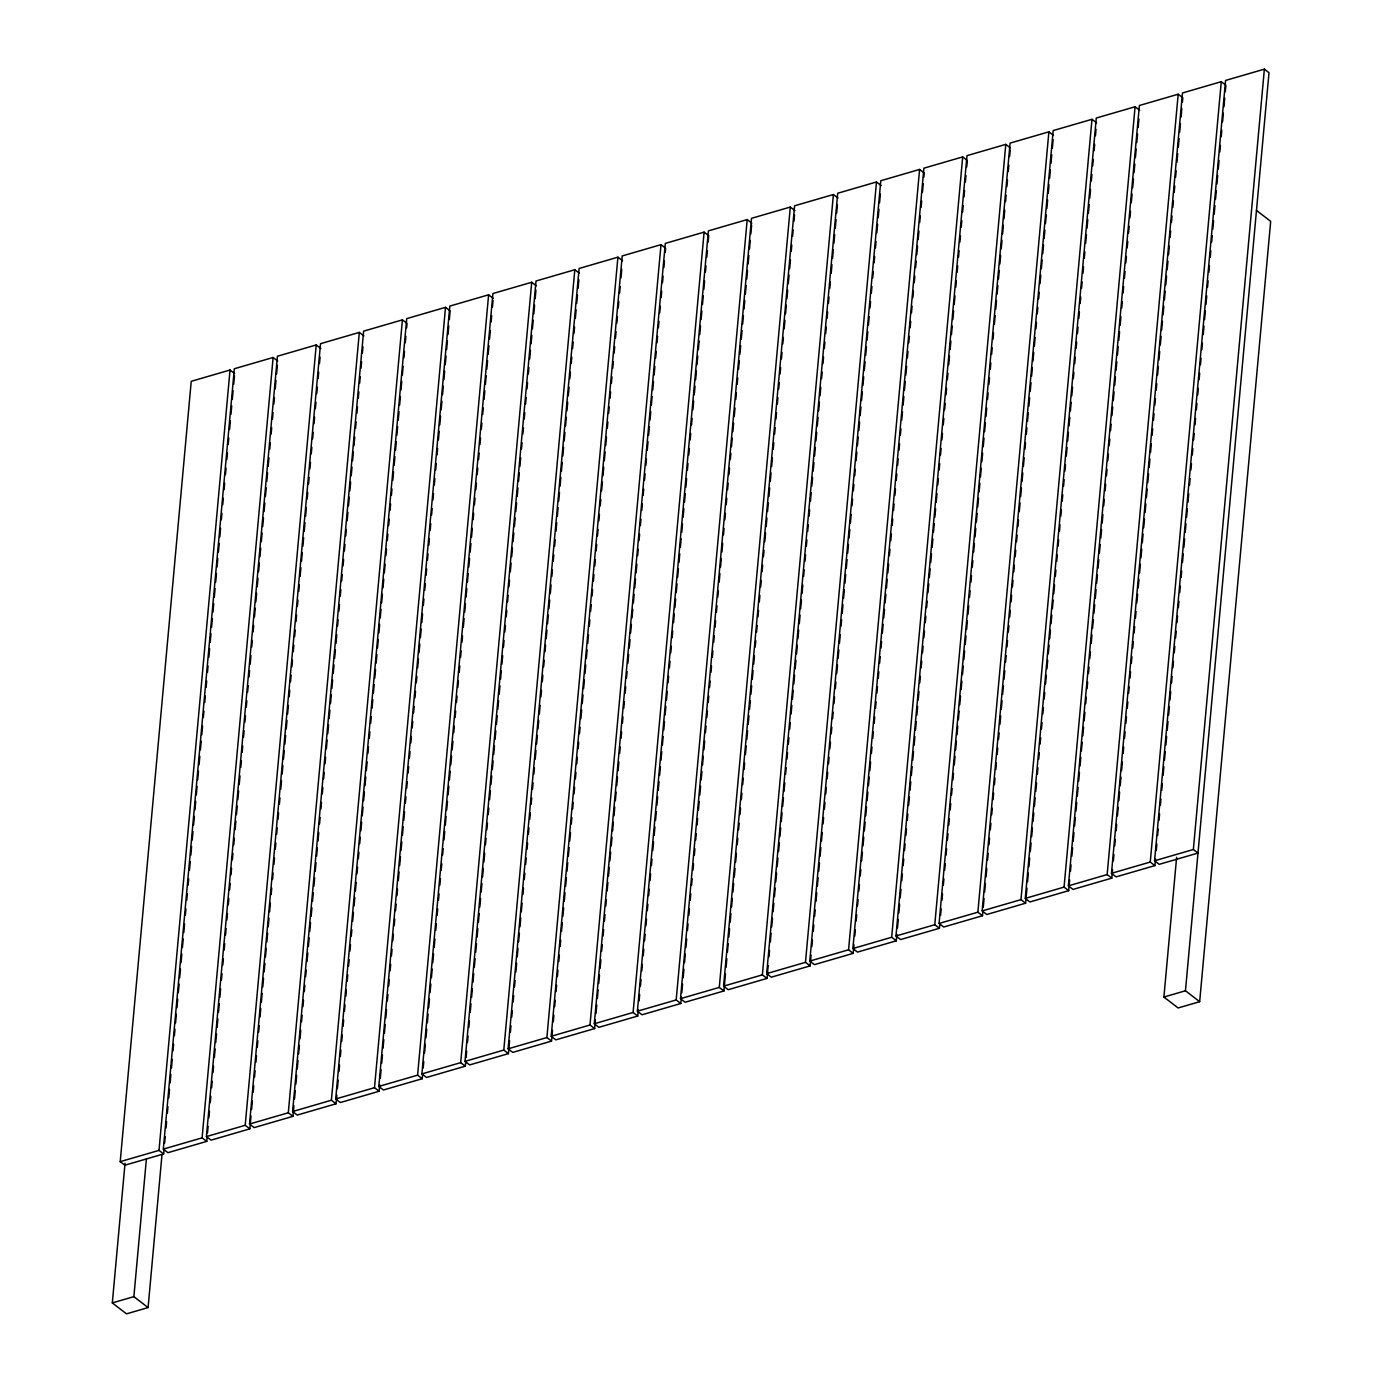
<?xml version="1.0" encoding="UTF-8"?>
<svg xmlns="http://www.w3.org/2000/svg" width="1383" height="1383" viewBox="0 0 1383 1383"><rect width="100%" height="100%" fill="white"/><g stroke="black" fill="none" stroke-linecap="round" stroke-linejoin="round"><path stroke-width="1.5" d="M164.024 1149.636L163.643 1153.941L124.85 1165.212L120.217 1161.651L191.234 381.31L230.027 370.022L234.661 373.583M161.967 1154.943L148.085 1307.575L126.527 1313.85L112.317 1302.924L125.04 1163.189M148.085 1307.575L133.874 1296.649L146.391 1159.075M163.643 1153.941L159.01 1150.379L230.027 370.022M207.122 1137.103L206.741 1141.39L167.948 1152.679L163.315 1149.117L234.332 368.76L273.125 357.488L277.758 361.049M164.612 1143.188L165.199 1136.74M165.995 1128.13L166.582 1121.682M167.36 1113.09L167.948 1106.642M168.726 1098.033L169.504 1089.441M170.092 1082.993L170.887 1074.401M171.475 1067.935L172.253 1059.343M173.031 1050.752L173.618 1044.303M174.396 1035.694L174.984 1029.246M175.572 1022.798L176.35 1014.206M176.938 1007.758L177.733 999.148M178.321 992.7L179.099 984.108M179.686 977.66L180.464 969.051M181.052 962.603L181.83 954.011M182.418 947.562L183.213 938.953M183.801 932.505L184.579 923.913M185.357 915.304L185.944 908.856M186.722 900.264L187.31 893.816M188.088 885.224L188.676 878.758M189.471 870.166L190.249 861.574M190.837 855.126L191.615 846.517M192.202 840.069L192.98 831.477M193.568 825.029L194.363 816.419M194.951 809.971L195.729 801.379M196.317 794.931L197.095 786.322M197.683 779.874L198.46 771.282M199.048 764.834L199.826 756.224M200.414 749.776L201.209 741.184M201.797 734.736L202.575 726.127M203.353 717.535L203.941 711.087M204.719 702.495L205.306 696.047M206.102 687.437L206.689 680.989M207.467 672.397L208.055 665.949M208.833 657.34L209.611 648.748M210.199 642.3L210.994 633.691M211.582 627.242L212.36 618.65M212.947 612.202L213.725 603.593M214.313 597.145L215.091 588.553M215.679 582.105L216.457 573.496M217.045 567.047L217.84 558.455M218.428 552.007L219.206 543.415M219.793 536.95L220.571 528.358M221.349 519.766L221.937 513.318M222.732 504.709L223.32 498.26M224.098 489.668L224.686 483.22M225.464 474.611L226.051 468.163M226.829 459.571L227.417 453.123M228.195 444.513L228.783 438.065M229.578 429.473L230.356 420.864M230.944 414.416L231.722 405.824M232.309 399.376L233.087 390.784M233.675 384.318L234.47 375.727M206.741 1141.39L202.108 1137.846L273.125 357.488M251.014 1115.96L249.839 1128.856L211.046 1140.145L206.413 1136.584L277.43 356.226L316.223 344.955L320.856 348.499M207.519 1132.798L208.107 1126.35M208.885 1117.741L209.473 1111.292M210.268 1102.7L210.856 1096.252M211.634 1087.66L212.221 1081.212M212.999 1072.603L213.587 1066.155M214.365 1057.563L215.143 1048.954M215.731 1042.505L216.526 1033.914M217.114 1027.465L217.892 1018.856M218.479 1012.408L219.257 1003.816M219.845 997.368L220.623 988.759M221.418 980.167L222.006 973.718M222.784 965.109L223.372 958.661M224.15 950.069L224.738 943.621M225.515 935.029L226.103 928.581M226.881 919.972L227.469 913.523M228.264 904.931L228.852 898.483M229.63 889.874L230.218 883.426M230.996 874.834L231.583 868.386M232.361 859.777L232.949 853.328M233.744 844.736L234.332 838.288M235.11 829.679L235.888 821.087M236.476 814.639L237.254 806.03M237.841 799.581L238.637 790.99M239.207 784.541L240.002 775.949M240.78 767.34L241.368 760.892M242.146 752.3L242.734 745.852M243.512 737.243L244.099 730.794M244.895 722.203L245.482 715.754M246.26 707.145L246.848 700.697M247.626 692.105L248.214 685.657M248.992 677.048L249.58 670.599M250.167 664.151L250.945 655.559M251.741 646.95L252.328 640.502M253.106 631.91L253.694 625.462M254.472 616.853L255.25 608.261M255.838 601.812L256.633 593.221M257.221 586.772L257.999 578.163M258.586 571.715L259.364 563.123M259.952 556.675L260.73 548.066M261.318 541.617L262.113 533.025M262.684 526.577L263.479 517.968M264.067 511.52L264.844 502.928M265.432 496.48L266.21 487.871M266.798 481.422L267.576 472.83M268.164 466.382L268.959 457.773M269.737 449.181L270.325 442.733M271.103 434.141L271.69 427.675M272.468 419.084L273.056 412.635M273.851 404.043L274.439 397.595M275.217 388.986L275.995 380.394M276.583 373.946L277.361 365.337M249.839 1128.856L245.206 1125.295L316.223 344.955M293.905 1105.57L292.937 1116.323L254.144 1127.612L249.51 1124.051L320.528 343.693L359.321 332.404L363.954 335.965M251.602 1109.512L252.38 1100.92M253.158 1092.311L253.746 1085.862M254.524 1077.271L255.112 1070.822M255.907 1062.213L256.495 1055.765M257.273 1047.173L257.86 1040.725M258.638 1032.116L259.226 1025.667M260.004 1017.075L260.799 1008.466M261.387 1002.018L262.165 993.426M262.753 986.978L263.531 978.386M264.118 971.938L264.896 963.329M265.484 956.88L266.262 948.289M266.85 941.84L267.645 933.231M268.233 926.783L269.011 918.191M269.599 911.743L270.377 903.134M271.154 894.542L271.742 888.093M272.537 879.484L273.125 873.036M273.903 864.444L274.491 857.996M275.269 849.387L275.857 842.939M276.635 834.347L277.222 827.898M278 819.306L278.588 812.841M279.383 804.249L279.971 797.801M280.749 789.209L281.527 780.6M282.115 774.152L282.893 765.56M283.48 759.111L284.276 750.502M284.863 744.054L285.641 735.462M286.229 729.014L287.007 720.405M287.595 713.956L288.373 705.365M289.168 696.755L289.738 690.307M290.534 681.715L291.122 675.267M291.899 666.658L292.487 660.21M293.265 651.618L293.853 645.169M294.631 636.578L295.219 630.129M296.014 621.52L296.602 615.072M297.38 606.48L297.967 600.032M298.745 591.423L299.333 584.974M300.111 576.383L300.906 567.773M301.494 561.325L302.272 552.733M302.86 546.285L303.638 537.676M304.225 531.228L305.003 522.636M305.591 516.187L306.369 507.578M307.164 498.986L307.752 492.538M308.53 483.946L309.118 477.498M309.896 468.889L310.483 462.441M311.261 453.849L311.849 447.401M312.644 438.791L313.232 432.343M314.01 423.751L314.598 417.303M315.376 408.694L315.964 402.246M316.742 393.654L317.329 387.205M318.107 378.596L318.695 372.148M319.49 363.556L320.078 357.108M292.937 1116.323L288.304 1112.762L359.321 332.404M336.812 1095.18L336.034 1103.79L297.241 1115.078L292.608 1111.517L363.625 331.159L402.418 319.871L407.051 323.432L406.654 327.736M294.493 1099.122L295.288 1090.53M295.876 1084.082L296.654 1075.473M297.241 1069.024L298.019 1060.433M298.607 1053.984L299.385 1045.375M299.973 1038.927L300.768 1030.335M301.546 1021.743L302.134 1015.278M302.912 1006.686L303.499 1000.237M304.277 991.646L304.865 985.197M305.643 976.588L306.231 970.14M307.026 961.548L307.804 952.939M308.392 946.491L309.17 937.899M309.757 931.45L310.535 922.841M311.123 916.393L311.918 907.801M312.506 901.353L313.284 892.744M313.872 886.296L314.65 877.704M315.238 871.255L316.016 862.646M316.603 856.198L317.381 847.606M317.969 841.158L318.764 832.566M319.542 823.957L320.13 817.509M320.908 808.917L321.496 802.468M322.274 793.859L322.861 787.411M323.657 778.819L324.244 772.371M325.022 763.762L325.61 757.314M326.388 748.722L327.166 740.112M327.754 733.664L328.549 725.072M329.119 718.624L329.915 710.015M330.502 703.567L331.28 694.975M331.868 688.527L332.646 679.935M333.234 673.486L334.012 664.877M334.6 658.429L335.395 649.837M335.983 643.389L336.761 634.78M337.538 626.188L338.126 619.74M338.904 611.13L339.492 604.682M340.287 596.09L340.858 589.642M341.653 581.033L342.241 574.585M343.019 565.993L343.606 559.545M344.384 550.935L344.972 544.487M345.75 535.895L346.338 529.447M347.133 520.855L347.911 512.246M348.499 505.798L349.277 497.206M349.864 490.758L350.642 482.148M351.23 475.7L352.025 467.108M352.596 460.66L353.391 452.051M353.979 445.603L354.757 437.011M355.535 428.402L356.123 421.953M356.9 413.361L357.488 406.913M358.283 398.304L358.871 391.856M359.649 383.264L360.237 376.816M361.015 368.224L361.603 361.758M362.381 353.166L362.968 346.718M336.034 1103.79L331.401 1100.228L402.418 319.871M379.72 1084.808L379.132 1091.256L340.339 1102.528L335.706 1098.984L406.723 318.626L445.516 307.337L450.149 310.898L449.371 319.49M337.4 1088.732L338.178 1080.14M338.973 1071.548L339.561 1065.1M340.339 1056.491L340.927 1050.043M341.705 1041.451L342.293 1035.003M343.07 1026.393L343.658 1019.945M344.436 1011.353L345.024 1004.905M345.819 996.296L346.407 989.848M347.185 981.256L347.773 974.808M348.551 966.198L349.138 959.75M349.916 951.158L350.504 944.71M351.299 936.101L351.87 929.653M352.665 921.061L353.443 912.469M354.031 906.003L354.809 897.411M355.396 890.963L356.174 882.371M356.97 873.762L357.557 867.314M358.335 858.722L358.923 852.274M359.701 843.665L360.289 837.216M360.877 830.768L361.654 822.176M362.242 815.728L363.038 807.119M363.625 800.671L364.403 792.079M364.991 785.63L365.769 777.021M366.357 770.573L367.135 761.981M367.913 753.372L368.5 746.924M369.296 738.332L369.883 731.884M370.661 723.292L371.249 716.843M372.027 708.234L372.805 699.642M373.393 693.194L374.188 684.585M374.776 678.137L375.554 669.545M376.141 663.097L376.919 654.487M377.507 648.039L378.285 639.447M378.873 632.999L379.651 624.39M380.239 617.942L381.034 609.35M381.622 602.902L382.399 594.292M382.987 587.844L383.765 579.252M384.353 572.804L385.131 564.195M385.926 555.603L386.514 549.155M387.292 540.563L387.88 534.115M388.658 525.505L389.245 519.057M390.023 510.465L390.611 504.017M391.406 495.408L391.977 488.96M392.772 480.368L393.55 471.759M394.138 465.31L394.916 456.718M395.503 450.27L396.281 441.661M396.869 435.213L397.664 426.621M398.252 420.173L399.03 411.564M399.618 405.115L400.396 396.523M400.984 390.075L401.762 381.483M402.349 375.035L403.144 366.426M403.922 357.834L404.51 351.386M405.288 342.777L405.876 336.328M379.132 1091.256L374.499 1087.695L445.516 307.337M422.61 1074.418L422.23 1078.723L383.437 1089.994L378.804 1086.433L449.821 306.092L488.614 294.804L493.247 298.365M380.308 1078.36L381.086 1069.75M381.673 1063.302L382.451 1054.71M383.039 1048.262L383.817 1039.653M384.405 1033.205L385.2 1024.613M385.788 1018.165L386.566 1009.555M387.344 1000.964L387.932 994.515M388.709 985.906L389.297 979.458M390.092 970.866L390.68 964.418M391.458 955.826L392.046 949.36M392.824 940.768L393.412 934.32M394.19 925.728L394.777 919.28M395.555 910.671L396.143 904.223M396.938 895.631L397.526 889.183M398.304 880.573L399.082 871.981M399.67 865.533L400.448 856.924M401.035 850.476L401.831 841.884M402.418 835.436L403.196 826.827M403.784 820.378L404.562 811.786M405.34 803.195L405.928 796.729M406.723 788.137L407.293 781.689M408.089 773.097L408.677 766.649M409.454 758.04L410.042 751.591M410.82 742.999L411.408 736.551M412.186 727.942L412.774 721.494M413.569 712.902L414.157 706.454M414.935 697.845L415.522 691.396M416.3 682.804L416.888 676.356M417.666 667.747L418.461 659.155M419.032 652.707L419.827 644.098M420.415 637.649L421.193 629.058M421.78 622.609L422.558 614.017M423.336 605.408L423.924 598.96M424.719 590.368L425.307 583.92M426.085 575.311L426.673 568.862M427.451 560.271L428.038 553.822M428.816 545.213L429.404 538.765M430.199 530.173L430.77 523.725M431.565 515.116L432.153 508.667M432.931 500.076L433.519 493.627M434.297 485.018L434.884 478.57M435.662 469.978L436.25 463.53M437.045 454.921L437.633 448.472M438.411 439.88L439.189 431.289M439.777 424.84L440.555 416.231M441.142 409.783L441.938 401.191M442.525 394.743L443.303 386.134M443.891 379.685L444.669 371.093M445.257 364.645L446.035 356.036M446.623 349.588L447.401 340.996M447.988 334.548L448.784 325.939M422.23 1078.723L417.597 1075.161L488.614 294.804M465.708 1061.885L465.328 1066.172L426.534 1077.461L421.901 1073.899L492.918 293.542L531.712 282.27L536.345 285.832M423.198 1067.97L423.786 1061.522M424.581 1052.912L425.359 1044.321M425.947 1037.872L426.725 1029.263M427.312 1022.815L428.09 1014.223M428.678 1007.775L429.473 999.183M430.044 992.717L430.839 984.126M431.427 977.677L432.205 969.085M432.793 962.637L433.571 954.028M434.158 947.58L434.936 938.988M435.731 930.379L436.319 923.93M437.097 915.339L437.685 908.89M438.463 900.281L439.051 893.833M439.829 885.241L440.416 878.793M441.212 870.184L441.799 863.735M442.577 855.143L443.165 848.695M443.943 840.086L444.721 831.494M445.309 825.046L446.087 816.454M446.674 810.006L447.47 801.397M448.057 794.948L448.835 786.357M449.423 779.908L450.201 771.299M450.789 764.851L451.567 756.259M452.155 749.811L452.95 741.202M453.728 732.61L454.316 726.161M455.093 717.552L455.681 711.104M456.459 702.512L457.047 696.064M457.825 687.455L458.413 681.006M459.208 672.415L459.796 665.966M460.574 657.374L461.161 650.909M461.939 642.317L462.527 635.869M463.305 627.277L464.1 618.668M464.688 612.22L465.466 603.628M466.054 597.179L466.832 588.57M467.419 582.122L468.197 573.53M468.785 567.082L469.58 558.473M470.151 552.024L470.946 543.433M471.534 536.984L472.312 528.375M473.09 519.783L473.678 513.335M474.455 504.743L475.043 498.278M475.838 489.686L476.426 483.237M477.204 474.646L477.792 468.197M478.57 459.588L479.158 453.14M479.936 444.548L480.523 438.1M481.319 429.491L481.889 423.042M482.684 414.451L483.272 408.002M484.05 399.393L484.828 390.801M485.416 384.353L486.194 375.744M486.781 369.296L487.577 360.704M488.164 354.255L488.942 345.646M489.53 339.198L490.308 330.606M491.086 322.014L491.674 315.566M492.469 306.957L493.057 300.509M465.328 1066.172L460.695 1062.628L531.712 282.27M509.601 1040.742L508.425 1053.639L469.632 1064.927L464.999 1061.366L536.016 281.008L574.809 269.737L579.442 273.281M466.106 1057.58L466.693 1051.132M467.471 1042.54L468.059 1036.074M468.854 1027.483L469.425 1021.034M470.22 1012.442L470.998 1003.833M471.586 997.385L472.364 988.793M472.951 982.345L473.729 973.736M474.317 967.287L475.112 958.696M475.7 952.247L476.478 943.638M477.066 937.19L477.844 928.598M478.432 922.15L479.209 913.541M479.797 907.092L480.593 898.501M481.163 892.052L481.958 883.443M482.546 876.995L483.324 868.403M483.912 861.955L484.69 853.363M485.468 844.754L486.055 838.305M486.851 829.714L487.438 823.265M488.216 814.656L488.804 808.208M489.582 799.616L490.36 791.007M490.948 784.559L491.743 775.967M492.331 769.518L493.109 760.909M493.696 754.461L494.474 745.869M495.062 739.421L495.84 730.812M496.428 724.364L497.206 715.772M497.794 709.323L498.589 700.732M499.177 694.266L499.954 685.674M500.542 679.226L501.32 670.634M501.908 664.186L502.686 655.577M503.481 646.985L504.069 640.536M504.847 631.927L505.435 625.479M506.213 616.887L506.8 610.439M507.578 601.83L508.166 595.381M508.944 586.79L509.532 580.341M510.327 571.732L511.105 563.14M511.693 556.692L512.471 548.1M513.058 541.635L513.836 533.043M514.424 526.595L515.219 518.003M515.807 511.554L516.585 502.945M517.173 496.497L517.951 487.905M518.539 481.457L519.317 472.848M519.904 466.399L520.682 457.808M521.477 449.198L522.065 442.75M522.843 434.158L523.431 427.71M524.209 419.101L524.797 412.653M525.575 404.061L526.162 397.613M526.958 389.003L527.545 382.555M528.323 373.963L528.911 367.515M529.689 358.923L530.467 350.314M531.055 343.866L531.85 335.274M532.438 328.826L533.216 320.216M533.803 313.768L534.581 305.176M535.169 298.728L535.947 290.119M508.425 1053.639L503.792 1050.077L574.809 269.737M552.491 1030.352L551.523 1041.105L512.73 1052.394L508.097 1048.833L579.114 268.475L617.907 257.186L622.54 260.747M510.379 1032.15L510.967 1025.702M511.745 1017.093L512.332 1010.645M513.11 1002.053L513.698 995.604M514.493 986.995L515.081 980.547M515.859 971.955L516.637 963.346M517.225 956.898L518.003 948.306M518.59 941.858L519.386 933.266M519.956 926.8L520.751 918.208M521.339 911.76L522.117 903.168M522.895 894.559L523.483 888.111M524.261 879.519L524.849 873.071M525.644 864.461L526.231 858.013M527.009 849.421L527.597 842.973M528.375 834.364L528.963 827.916M529.741 819.324L530.329 812.876M531.124 804.266L531.712 797.818M532.49 789.226L533.077 782.778M533.855 774.169L534.443 767.721M535.221 759.129L535.999 750.537M536.587 744.089L537.382 735.479M537.97 729.031L538.748 720.439M539.335 713.991L540.113 705.382M540.891 696.79L541.479 690.342M542.274 681.733L542.862 675.284M543.64 666.692L544.228 660.244M545.006 651.635L545.594 645.187M546.181 638.739L546.959 630.147M547.547 623.698L548.325 615.089M548.913 608.641L549.708 600.049M550.296 593.601L551.074 584.992M551.852 576.4L552.439 569.952M553.217 561.36L553.805 554.911M554.6 546.302L555.188 539.854M555.966 531.262L556.744 522.653M557.332 516.205L558.11 507.613M558.697 501.165L559.493 492.555M560.063 486.107L560.858 477.515M561.446 471.067L562.224 462.458M562.812 456.01L563.59 447.418M564.178 440.97L564.956 432.36M565.543 425.912L566.339 417.32M566.926 410.872L567.704 402.28M568.292 395.815L569.07 387.223M569.848 378.631L570.436 372.183M571.231 363.573L571.801 357.125M572.597 348.533L573.184 342.085M573.962 333.476L574.55 327.028M575.328 318.436L576.106 309.827M576.694 303.378L577.489 294.786M578.077 288.338L578.855 279.729M551.523 1041.105L546.89 1037.544L617.907 257.186M595.399 1019.98L594.621 1028.572L555.828 1039.86L551.195 1036.299L622.212 255.941L661.005 244.653L665.638 248.214L665.24 252.519M553.286 1021.76L553.874 1015.312M554.652 1006.703L555.24 1000.255M556.018 991.663L556.606 985.215M557.384 976.623L557.971 970.157M558.767 961.565L559.337 955.117M560.132 946.525L560.72 940.077M561.498 931.468L562.276 922.876M562.864 916.428L563.642 907.818M564.229 901.37L565.025 892.778M565.612 886.33L566.39 877.721M566.978 871.273L567.756 862.681M568.344 856.233L569.122 847.623M569.71 841.175L570.505 832.583M571.283 823.991L571.87 817.526M572.648 808.934L573.236 802.486M574.014 793.894L574.602 787.446M575.38 778.836L575.968 772.388M576.763 763.796L577.351 757.348M578.129 748.739L578.716 742.291M579.494 733.699L580.082 727.251M580.86 718.641L581.655 710.049M582.243 703.601L583.021 694.992M583.609 688.544L584.387 679.952M584.974 673.504L585.752 664.895M586.34 658.446L587.118 649.854M587.706 643.406L588.501 634.814M589.279 626.205L589.867 619.757M590.645 611.165L591.232 604.717M592.01 596.108L592.598 589.659M593.393 581.067L593.981 574.619M594.759 566.01L595.347 559.562M596.125 550.97L596.713 544.522M597.491 535.913L598.078 529.464M598.856 520.872L599.444 514.424M600.239 505.815L600.827 499.367M601.605 490.775L602.383 482.183M602.971 475.717L603.749 467.126M604.336 460.677L605.132 452.085M605.719 445.637L606.497 437.028M607.275 428.436L607.863 421.988M608.641 413.379L609.229 406.93M610.024 398.339L610.595 391.89M611.39 383.281L611.977 376.833M612.755 368.241L613.343 361.793M614.121 353.184L614.709 346.735M615.487 338.144L616.075 331.695M616.87 323.086L617.458 316.638M618.236 308.046L618.823 301.598M619.601 293.006L620.189 286.54M620.967 277.948L621.762 269.357M594.621 1028.572L589.988 1025.01L661.005 244.653M638.306 1009.59L637.719 1016.038L598.925 1027.31L594.292 1023.766L665.309 243.408L704.103 232.119L708.736 235.68L708.148 242.129M595.987 1013.514L596.764 1004.922M597.352 998.474L598.13 989.882M598.718 983.434L599.513 974.825M600.101 968.377L600.879 959.785M601.657 951.176L602.245 944.727M603.023 936.135L603.61 929.687M604.406 921.078L604.993 914.63M605.771 906.038L606.359 899.59M607.137 890.98L607.915 882.389M608.503 875.94L609.298 867.348M609.868 860.883L610.664 852.291M611.251 845.843L612.029 837.251M612.617 830.803L613.395 822.194M613.983 815.745L614.761 807.153M615.349 800.705L616.144 792.096M616.732 785.648L617.51 777.056M618.097 770.608L618.875 761.998M619.653 753.407L620.241 746.958M621.036 738.349L621.624 731.901M622.402 723.309L622.99 716.861M623.768 708.252L624.355 701.803M625.133 693.211L625.721 686.763M626.499 678.171L627.087 671.706M627.882 663.114L628.66 654.522M629.248 648.074L630.026 639.465M630.613 633.016L631.391 624.424M631.979 617.976L632.774 609.367M633.362 602.919L634.14 594.327M634.728 587.879L635.506 579.27M636.094 572.821L636.871 564.229M637.649 555.62L638.237 549.172M639.032 540.58L639.62 534.132M640.398 525.54L640.986 519.074M641.764 510.483L642.352 504.034M643.13 495.442L643.717 488.994M644.513 480.385L645.1 473.937M645.878 465.345L646.466 458.897M647.244 450.288L648.022 441.696M648.61 435.247L649.405 426.638M649.975 420.19L650.771 411.598M651.358 405.15L652.136 396.541M652.724 390.092L653.502 381.501M654.09 375.052L654.868 366.443M655.663 357.851L656.251 351.403M657.029 342.811L657.616 336.363M658.394 327.754L658.982 321.305M659.76 312.714L660.348 306.265M661.143 297.656L661.714 291.208M662.509 282.616L663.097 276.168M663.875 267.559L664.462 261.11M637.719 1016.038L633.086 1012.477L704.103 232.119M681.404 997.057L680.816 1003.505L642.023 1014.776L637.39 1011.215L708.407 230.875L747.2 219.586L751.833 223.147M639.084 1000.981L639.672 994.533M640.45 985.941L641.038 979.492M641.816 970.883L642.404 964.435M643.199 955.843L643.786 949.395M644.564 940.786L645.152 934.338M645.93 925.746L646.518 919.297M647.296 910.705L647.884 904.24M648.679 895.648L649.249 889.2M650.045 880.608L650.632 874.16M651.41 865.551L651.998 859.102M652.776 850.51L653.554 841.901M654.142 835.453L654.937 826.861M655.525 820.413L656.303 811.804M656.89 805.355L657.668 796.764M658.256 790.315L659.034 781.706M659.622 775.258L660.417 766.666M660.988 760.218L661.783 751.609M662.371 745.16L663.149 736.569M663.736 730.12L664.514 721.528M665.102 715.063L665.88 706.471M666.468 700.023L667.263 691.431M668.041 682.822L668.629 676.373M669.407 667.782L669.994 661.333M670.772 652.724L671.36 646.276M672.155 637.684L672.726 631.236M673.521 622.627L674.299 614.035M674.887 607.586L675.665 598.977M676.252 592.529L677.03 583.937M677.618 577.489L678.413 568.897M679.001 562.432L679.779 553.84M680.367 547.391L681.145 538.8M681.733 532.351L682.51 523.742M683.098 517.294L683.894 508.702M684.481 502.254L685.259 493.645M685.847 487.196L686.625 478.604M687.403 469.995L687.991 463.547M688.769 454.955L689.356 448.507M690.152 439.898L690.739 433.449M691.517 424.858L692.105 418.409M692.883 409.8L693.661 401.208M694.249 394.76L695.044 386.168M695.632 379.72L696.41 371.111M696.997 364.663L697.775 356.071M698.363 349.622L699.141 341.013M699.729 334.565L700.524 325.973M701.095 319.525L701.89 310.916M702.478 304.467L703.255 295.876M703.843 289.427L704.621 280.818M705.399 272.226L705.987 265.778M706.782 257.169L707.37 250.721M680.816 1003.505L676.183 999.944L747.2 219.586M725.47 973.77L723.914 990.954L685.121 1002.243L680.488 998.682L751.505 218.324L790.298 207.052L794.931 210.614M681.784 992.752L682.58 984.143M683.167 977.695L683.945 969.103M684.533 962.654L685.311 954.063M685.899 947.597L686.677 939.005M687.472 930.413L688.043 923.965M688.838 915.356L689.426 908.908M690.203 900.316L690.791 893.867M691.569 885.258L692.157 878.81M692.935 870.218L693.523 863.77M694.318 855.161L694.906 848.713M695.684 840.121L696.271 833.672M697.049 825.063L697.637 818.615M698.415 810.023L699.21 801.414M699.798 794.966L700.576 786.374M701.164 779.926L701.942 771.334M702.529 764.885L703.307 756.276M703.895 749.828L704.673 741.236M705.468 732.627L706.056 726.179M706.834 717.587L707.422 711.139M708.2 702.529L708.788 696.081M709.565 687.489L710.153 681.041M710.948 672.432L711.536 665.984M712.314 657.392L712.902 650.944M713.68 642.334L714.268 635.886M715.046 627.294L715.633 620.846M716.411 612.254L716.999 605.789M717.794 597.197L718.382 590.748M719.16 582.157L719.938 573.547M720.526 567.099L721.304 558.507M721.891 552.059L722.687 543.45M723.465 534.858L724.052 528.41M724.83 519.801L725.418 513.352M726.196 504.76L726.784 498.312M727.579 489.703L728.149 483.255M728.945 474.663L729.533 468.215M730.31 459.623L730.898 453.157M731.486 446.709L732.264 438.117M732.852 431.669L733.63 423.077M734.217 416.611L735.013 408.02M735.791 399.428L736.378 392.979M737.156 384.37L737.744 377.922M738.522 369.33L739.317 360.721M739.888 354.273L740.683 345.681M741.271 339.233L742.049 330.623M742.636 324.175L743.414 315.583M744.002 309.135L744.78 300.526M745.368 294.078L746.163 285.486M746.751 279.038L747.529 270.446M748.117 263.98L748.894 255.388M749.482 248.94L750.26 240.348M750.848 233.9L751.626 225.291M723.914 990.954L719.281 987.41L790.298 207.052M768.187 965.524L767.012 978.421L728.219 989.709L723.586 986.148L794.603 205.79L833.396 194.519L838.029 198.063M726.058 967.322L726.853 958.713M727.423 952.265L728.219 943.673M728.806 937.225L729.584 928.615M730.172 922.167L730.95 913.575M731.538 907.127L732.316 898.518M732.904 892.07L733.699 883.478M734.287 877.029L735.064 868.42M735.652 861.972L736.43 853.38M737.208 844.771L737.796 838.323M738.591 829.731L739.162 823.283M739.957 814.691L740.545 808.242M741.323 799.633L741.91 793.185M742.688 784.593L743.276 778.145M744.054 769.536L744.642 763.088M745.437 754.496L746.215 745.886M746.803 739.438L747.581 730.846M748.168 724.398L748.946 715.789M749.534 709.341L750.329 700.749M750.9 694.301L751.695 685.691M752.283 679.243L753.061 670.651M753.649 664.203L754.426 655.611M755.204 647.002L755.792 640.554M756.587 631.962L757.175 625.514M757.953 616.904L758.541 610.456M759.319 601.864L759.907 595.416M760.685 586.807L761.272 580.359M762.068 571.767L762.655 565.319M763.433 556.709L764.021 550.261M764.799 541.669L765.577 533.06M766.165 526.612L766.943 518.02M767.53 511.572L768.326 502.98M768.913 496.514L769.691 487.922M770.279 481.474L771.057 472.882M771.645 466.434L772.423 457.825M773.218 449.233L773.806 442.785M774.584 434.176L775.171 427.727M775.949 419.135L776.537 412.687M777.315 404.078L777.903 397.63M778.681 389.038L779.269 382.59M780.064 373.98L780.652 367.532M781.43 358.94L782.017 352.492M782.795 343.883L783.383 337.435M784.161 328.843L784.956 320.251M785.544 313.803L786.322 305.194M786.91 298.745L787.688 290.153M788.275 283.705L789.053 275.096M789.641 268.648L790.436 260.056M791.214 251.447L791.802 244.998M792.58 236.407L793.168 229.958M793.946 221.349L794.534 214.901M767.012 978.421L762.379 974.859L833.396 194.519M811.078 955.134L810.11 965.887L771.316 977.176L766.683 973.615L837.7 193.257L876.494 181.968L881.127 185.529M768.965 956.932L769.553 950.484M770.331 941.875L771.109 933.283M771.697 926.835L772.492 918.226M773.08 911.777L773.858 903.185M774.445 896.737L775.223 888.128M775.811 881.68L776.589 873.088M777.177 866.64L777.955 858.048M778.543 851.6L779.338 842.99M779.926 836.542L780.704 827.95M781.291 821.502L782.069 812.893M782.657 806.445L783.435 797.853M784.023 791.404L784.818 782.795M785.596 774.203L786.184 767.755M786.962 759.146L787.549 752.698M788.327 744.106L788.915 737.658M789.71 729.048L790.281 722.6M791.076 714.008L791.854 705.416M792.442 698.968L793.22 690.359M793.807 683.911L794.585 675.319M795.173 668.871L795.968 660.261M796.556 653.813L797.334 645.221M797.922 638.773L798.7 630.164M799.288 623.716L800.066 615.124M800.653 608.676L801.449 600.066M802.019 593.618L802.814 585.026M803.592 576.417L804.18 569.969M804.958 561.377L805.546 554.929M806.324 546.32L806.911 539.871M807.707 531.279L808.294 524.831M809.072 516.239L809.66 509.791M810.438 501.182L811.216 492.59M811.804 486.142L812.599 477.533M813.187 471.084L813.965 462.492M814.552 456.044L815.33 447.435M815.918 440.987L816.696 432.395M817.284 425.947L818.062 417.338M818.65 410.889L819.445 402.297M820.033 395.849L820.811 387.24M821.588 378.648L822.176 372.2M822.954 363.608L823.542 357.16M824.337 348.551L824.925 342.102M825.703 333.51L826.291 327.062M827.069 318.453L827.656 312.005M828.434 303.413L829.022 296.965M829.8 288.356L830.388 281.907M831.183 273.315L831.961 264.706M832.549 258.258L833.327 249.666M833.914 243.218L834.692 234.609M835.28 228.16L836.075 219.569M836.663 213.12L837.441 204.528M810.11 965.887L805.476 962.326L876.494 181.968M853.985 944.762L853.207 953.354L814.414 964.643L809.781 961.081L880.798 180.724L919.591 169.435L924.224 172.996L923.827 177.301M811.873 946.542L812.461 940.094M813.239 931.485L813.826 925.037M814.604 916.445L815.192 909.997M815.97 901.405L816.765 892.796M817.336 886.347L818.131 877.756M818.719 871.307L819.497 862.698M820.084 856.25L820.862 847.658M821.45 841.21L822.228 832.601M823.023 824.009L823.611 817.56M824.389 808.951L824.977 802.503M825.755 793.911L826.342 787.463M827.12 778.854L827.708 772.406M828.503 763.814L829.074 757.365M829.869 748.773L830.457 742.308M831.235 733.716L831.823 727.268M832.601 718.676L833.188 712.228M833.966 703.619L834.554 697.17M835.349 688.578L835.937 682.13M836.715 673.521L837.493 664.929M838.081 658.481L838.859 649.872M839.446 643.423L840.242 634.832M841.02 626.222L841.607 619.774M842.195 613.326L842.973 604.734M843.561 598.286L844.339 589.677M844.927 583.228L845.704 574.636M846.292 568.188L847.087 559.596M847.675 553.148L848.453 544.539M849.041 538.091L849.819 529.499M850.407 523.051L851.185 514.441M851.98 505.85L852.568 499.401M853.346 490.792L853.933 484.344M854.711 475.752L855.299 469.304M856.077 460.695L856.855 452.103M857.443 445.654L858.238 437.045M858.826 430.597L859.604 422.005M860.191 415.557L860.969 406.965M861.557 400.517L862.335 391.908M862.923 385.459L863.718 376.868M864.306 370.419L865.084 361.81M865.672 355.362L866.449 346.77M867.037 340.322L867.815 331.713M868.403 325.264L869.181 316.672M869.976 308.063L870.564 301.615M871.342 293.023L871.93 286.575M872.708 277.966L873.295 271.517M874.073 262.926L874.661 256.477M875.456 247.885L876.044 241.42M876.822 232.828L877.6 224.236M878.188 217.788L878.966 209.179M879.553 202.731L880.349 194.139M853.207 953.354L848.574 949.793L919.591 169.435M896.893 934.372L896.305 940.82L857.512 952.092L852.879 948.548L923.896 168.19L962.689 156.901L967.322 160.463L966.734 166.911M854.763 936.153L855.351 929.704M856.129 921.113L856.717 914.664M857.512 906.055L858.1 899.607M858.878 891.015L859.465 884.567M860.243 875.958L860.831 869.509M861.609 860.918L862.404 852.308M862.992 845.86L863.77 837.268M864.358 830.82L865.136 822.211M865.723 815.763L866.501 807.171M867.089 800.722L867.867 792.131M868.455 785.665L869.25 777.073M869.838 770.625L870.616 762.033M871.394 753.424L871.981 746.976M872.759 738.384L873.347 731.935M874.142 723.326L874.73 716.878M875.508 708.286L876.096 701.838M876.874 693.229L877.462 686.781M878.24 678.189L878.827 671.74M879.623 663.131L880.193 656.683M880.988 648.091L881.576 641.643M882.354 633.034L883.132 624.442M883.72 617.994L884.498 609.402M885.085 602.953L885.881 594.344M886.468 587.896L887.246 579.304M887.834 572.856L888.612 564.247M889.39 555.655L889.978 549.207M890.773 540.597L891.361 534.149M892.139 525.557L892.726 519.109M893.504 510.5L894.092 504.052M894.87 495.46L895.458 489.012M896.236 480.402L896.824 473.954M897.619 465.362L898.207 458.914M898.985 450.322L899.572 443.857M900.35 435.265L900.938 428.816M901.716 420.225L902.511 411.615M903.099 405.167L903.877 396.575M904.465 390.127L905.243 381.518M905.83 375.07L906.608 366.478M907.404 357.869L907.974 351.42M908.769 342.828L909.357 336.38M910.135 327.771L910.723 321.323M911.501 312.731L912.089 306.283M912.866 297.691L913.454 291.225M914.249 282.633L914.837 276.185M915.615 267.593L916.203 261.145M916.791 254.697L917.569 246.088M918.156 239.639L918.934 231.047M919.712 222.438L920.3 215.99M921.095 207.398L921.683 200.95M922.461 192.341L923.239 183.749M896.305 940.82L891.672 937.259L962.689 156.901M939.783 923.982L939.403 928.287L900.61 939.558L895.977 935.997L966.994 155.657L1005.787 144.368L1010.42 147.929M897.481 927.924L898.259 919.315M898.846 912.866L899.624 904.275M900.212 897.826L900.99 889.217M901.785 880.625L902.373 874.177M903.151 865.568L903.739 859.12M904.517 850.528L905.104 844.079M905.882 835.488L906.47 829.022M907.248 820.43L907.836 813.982M908.631 805.39L909.409 796.781M909.997 790.333L910.775 781.741M911.362 775.293L912.14 766.683M912.728 760.235L913.523 751.643M914.111 745.195L914.889 736.586M915.477 730.138L916.255 721.546M916.843 715.097L917.62 706.488M918.208 700.04L918.986 691.448M919.781 682.856L920.369 676.391M921.147 667.799L921.735 661.351M922.513 652.759L923.101 646.31M923.879 637.701L924.466 631.253M925.262 622.661L925.849 616.213M926.627 607.604L927.215 601.156M927.993 592.564L928.771 583.954M929.359 577.506L930.154 568.914M930.724 562.466L931.52 553.857M932.107 547.409L932.885 538.817M933.473 532.369L934.251 523.759M934.839 517.311L935.617 508.719M936.205 502.271L937 493.679M937.778 485.07L938.365 478.622M939.143 470.03L939.731 463.582M940.509 454.972L941.097 448.524M941.892 439.932L942.48 433.484M943.258 424.875L943.846 418.427M944.624 409.835L945.211 403.387M945.989 394.777L946.577 388.329M947.355 379.737L947.943 373.289M948.738 364.68L949.516 356.088M950.104 349.64L950.882 341.048M951.469 334.582L952.247 325.99M952.835 319.542L953.63 310.95M954.218 304.502L954.996 295.893M955.774 287.301L956.362 280.853M957.14 272.244L957.727 265.795M958.523 257.203L959.093 250.755M959.888 242.146L960.476 235.698M961.254 227.106L961.842 220.658M962.62 212.048L963.208 205.6M963.986 197.008L964.573 190.56M965.369 181.951L965.956 175.503M939.403 928.287L934.77 924.726L1005.787 144.368M982.881 911.449L982.5 915.736L943.707 927.025L939.074 923.464L1010.091 143.106L1048.884 131.834L1053.518 135.396M940.578 915.39L941.166 908.925M941.944 900.333L942.532 893.885M943.31 885.293L943.898 878.845M944.675 870.235L945.263 863.787M946.041 855.195L946.629 848.747M947.424 840.138L948.012 833.69M948.79 825.098L949.378 818.65M950.156 810.04L950.743 803.592M951.521 795L952.109 788.552M952.904 779.943L953.492 773.495M954.27 764.903L955.048 756.294M955.636 749.845L956.414 741.253M957.001 734.805L957.779 726.213M958.367 719.748L959.162 711.156M959.75 704.708L960.528 696.116M961.116 689.668L961.894 681.058M962.482 674.61L963.26 666.018M963.847 659.57L964.643 650.961M965.23 644.513L966.008 635.921M966.596 629.472L967.374 620.863M967.962 614.415L968.74 605.823M969.535 597.214L970.105 590.766M970.901 582.174L971.488 575.726M972.266 567.116L972.854 560.668M973.632 552.076L974.41 543.484M974.998 537.036L975.793 528.427M976.381 521.979L977.159 513.387M977.746 506.939L978.524 498.329M979.112 491.881L979.89 483.289M980.478 476.841L981.273 468.232M981.844 461.784L982.639 453.192M983.227 446.744L984.005 438.134M984.592 431.686L985.37 423.094M985.958 416.646L986.736 408.037M987.531 399.445L988.119 392.997M988.897 384.405L989.485 377.939M990.263 369.347L990.85 362.899M991.628 354.307L992.216 347.859M993.011 339.25L993.582 332.802M994.377 324.21L995.155 315.601M995.743 309.152L996.521 300.56M997.108 294.112L997.886 285.503M998.474 279.055L999.269 270.463M999.857 264.015L1000.635 255.406M1001.223 248.957L1002.001 240.365M1002.589 233.917L1003.366 225.308M1003.954 218.86L1004.75 210.268M1005.527 201.676L1006.115 195.228M1006.893 186.619L1007.481 180.17M1008.259 171.578L1008.847 165.13M1009.625 156.521L1010.212 150.073M982.5 915.736L977.867 912.192L1048.884 131.834M1026.964 888.163L1025.598 903.203L986.805 914.491L982.172 910.93L1053.189 130.572L1091.982 119.301L1096.615 122.845M983.278 907.144L984.056 898.552M984.644 892.104L985.422 883.495M986.01 877.047L986.805 868.455M987.583 859.846L988.171 853.397M988.949 844.806L989.536 838.357M990.314 829.748L990.902 823.3M991.697 814.708L992.285 808.26M993.063 799.651L993.651 793.202M994.429 784.61L995.017 778.162M995.795 769.57L996.382 763.105M997.16 754.513L997.748 748.065M998.543 739.473L999.131 733.025M999.909 724.415L1000.687 715.824M1001.275 709.375L1002.053 700.766M1002.64 694.318L1003.436 685.726M1004.023 679.278L1004.801 670.669M1005.579 662.077L1006.167 655.628M1006.945 647.019L1007.533 640.571M1008.328 631.979L1008.899 625.531M1009.694 616.939L1010.281 610.473M1011.059 601.882L1011.647 595.433M1012.425 586.841L1013.013 580.393M1013.791 571.784L1014.379 565.336M1015.174 556.744L1015.762 550.296M1016.54 541.687L1017.127 535.238M1017.905 526.646L1018.493 520.198M1019.271 511.589L1020.066 502.997M1020.654 496.549L1021.432 487.94M1022.02 481.491L1022.798 472.9M1023.385 466.451L1024.163 457.842M1024.941 449.25L1025.529 442.802M1026.324 434.21L1026.912 427.762M1027.5 421.296L1028.278 412.704M1028.866 406.256L1029.644 397.664M1030.231 391.216L1031.009 382.607M1031.597 376.159L1032.392 367.567M1032.963 361.119L1033.758 352.509M1034.346 346.061L1035.124 337.469M1035.902 328.86L1036.489 322.412M1037.267 313.82L1037.855 307.372M1038.65 298.763L1039.238 292.314M1040.016 283.722L1040.794 275.131M1041.382 268.665L1042.16 260.073M1042.747 253.625L1043.543 245.033M1044.13 238.585L1044.908 229.976M1045.496 223.527L1046.274 214.935M1046.862 208.487L1047.64 199.878M1048.228 193.43L1049.005 184.838M1049.593 178.39L1050.389 169.781M1050.976 163.332L1051.754 154.74M1052.342 148.292L1053.12 139.683M1025.598 903.203L1020.965 899.641L1091.982 119.301M1069.664 879.916L1068.696 890.669L1029.903 901.958L1025.27 898.397L1096.287 118.039L1135.08 106.75L1139.713 110.312M1027.552 881.714L1028.33 873.105M1028.917 866.657L1029.695 858.065M1030.283 851.617L1031.078 843.008M1031.666 836.559L1032.444 827.968M1033.032 821.519L1033.81 812.927M1034.398 806.462L1035.175 797.87M1035.763 791.422L1036.541 782.83M1037.336 774.221L1037.924 767.772M1038.702 759.181L1039.29 752.732M1040.068 744.123L1040.656 737.675M1041.434 729.083L1042.021 722.635M1042.817 714.026L1043.404 707.577M1044.182 698.985L1044.77 692.537M1045.548 683.928L1046.326 675.336M1046.914 668.888L1047.709 660.296M1048.279 653.831L1049.075 645.239M1049.662 638.79L1050.44 630.199M1051.028 623.75L1051.806 615.141M1052.394 608.693L1053.172 600.101M1053.76 593.653L1054.555 585.044M1055.333 576.452L1055.92 570.003M1056.698 561.394L1057.286 554.946M1058.064 546.354L1058.652 539.906M1059.447 531.297L1060.018 524.849M1060.813 516.257L1061.401 509.808M1062.179 501.199L1062.766 494.751M1063.544 486.159L1064.132 479.711M1064.91 471.119L1065.498 464.653M1066.293 456.062L1067.071 447.47M1067.659 441.021L1068.437 432.412M1069.024 425.964L1069.802 417.372M1070.39 410.924L1071.185 402.315M1071.756 395.866L1072.551 387.275M1073.329 378.665L1073.917 372.217M1074.695 363.625L1075.283 357.177M1076.06 348.568L1076.648 342.12M1077.443 333.528L1078.031 327.079M1078.809 318.488L1079.397 312.022M1080.175 303.43L1080.763 296.982M1081.541 288.39L1082.128 281.942M1082.924 273.333L1083.511 266.884M1084.289 258.293L1084.877 251.844M1085.655 243.235L1086.433 234.643M1087.021 228.195L1087.799 219.586M1088.386 213.138L1089.182 204.546M1089.769 198.097L1090.547 189.488M1091.325 180.896L1091.913 174.448M1092.691 165.856L1093.279 159.391M1094.074 150.799L1094.662 144.351M1095.44 135.759L1096.027 129.31M1068.696 890.669L1064.063 887.108L1135.08 106.75M1112.572 869.544L1111.794 878.136L1073.001 889.425L1068.368 885.863L1139.385 105.506L1178.178 94.217L1182.811 97.778L1182.413 102.083M1070.459 871.325L1071.03 864.876M1071.825 856.284L1072.603 847.675M1073.191 841.227L1073.969 832.635M1074.556 826.187L1075.334 817.578M1075.922 811.13L1076.717 802.538M1077.305 796.089L1078.083 787.48M1078.671 781.032L1079.449 772.44M1080.037 765.992L1080.815 757.383M1081.402 750.934L1082.197 742.343M1082.785 735.894L1083.563 727.285M1084.151 720.837L1084.929 712.245M1085.707 703.653L1086.295 697.188M1087.073 688.596L1087.66 682.147M1088.456 673.556L1089.043 667.107M1089.821 658.498L1090.409 652.05M1091.187 643.458L1091.965 634.849M1092.553 628.401L1093.348 619.809M1093.936 613.361L1094.714 604.751M1095.301 598.303L1096.079 589.711M1096.667 583.263L1097.445 574.654M1098.033 568.206L1098.811 559.614M1099.399 553.165L1100.194 544.556M1100.782 538.108L1101.56 529.516M1102.147 523.068L1102.925 514.476M1103.703 505.867L1104.291 499.419M1105.086 490.827L1105.674 484.378M1106.452 475.769L1107.04 469.321M1107.818 460.729L1108.405 454.281M1109.183 445.672L1109.771 439.224M1110.566 430.632L1111.137 424.183M1111.932 415.574L1112.71 406.982M1113.298 400.534L1114.076 391.925M1114.663 385.477L1115.441 376.885M1116.029 370.437L1116.824 361.845M1117.412 355.379L1118.19 346.787M1118.778 340.339L1119.556 331.747M1120.144 325.299L1120.921 316.69M1121.717 308.098L1122.305 301.65M1123.082 293.04L1123.67 286.592M1124.448 278L1125.036 271.552M1125.814 262.943L1126.402 256.495M1127.18 247.903L1127.767 241.455M1128.563 232.845L1129.15 226.397M1129.928 217.805L1130.516 211.357M1131.294 202.748L1132.072 194.156M1132.66 187.708L1133.455 179.116M1134.043 172.668L1134.821 164.058M1135.408 157.61L1136.186 149.018M1136.774 142.57L1137.552 133.961M1138.14 127.513L1138.918 118.921M1111.794 878.136L1107.161 874.575L1178.178 94.217M1155.479 859.154L1154.891 865.602L1116.098 876.874L1111.465 873.33L1182.482 92.972L1221.275 81.683L1225.908 85.245L1225.321 91.693M1113.35 860.935L1113.937 854.487M1114.715 845.895L1115.303 839.446M1116.098 830.837L1116.686 824.389M1117.464 815.797L1118.242 807.188M1118.83 800.74L1119.608 792.148M1120.195 785.7L1120.991 777.09M1121.578 770.642L1122.356 762.05M1123.134 753.458L1123.722 747.01M1124.5 738.401L1125.088 731.953M1125.866 723.361L1126.454 716.913M1127.249 708.303L1127.836 701.855M1128.614 693.263L1129.202 686.815M1129.98 678.206L1130.568 671.758M1131.346 663.166L1131.934 656.718M1132.729 648.108L1133.317 641.66M1134.095 633.068L1134.682 626.62M1135.46 618.011L1136.048 611.563M1136.826 602.971L1137.621 594.379M1138.192 587.913L1138.987 579.321M1139.575 572.873L1140.353 564.281M1140.94 557.833L1141.718 549.224M1142.306 542.776L1143.084 534.184M1143.672 527.736L1144.467 519.126M1145.055 512.678L1145.833 504.086M1146.421 497.638L1147.198 489.029M1147.786 482.581L1148.564 473.989M1149.152 467.54L1149.93 458.931M1150.518 452.483L1151.313 443.891M1152.091 435.282L1152.679 428.834M1153.457 420.242L1154.044 413.794M1154.822 405.202L1155.41 398.736M1156.205 390.144L1156.793 383.696M1157.571 375.104L1158.349 366.495M1158.937 360.047L1159.715 351.455M1160.302 345.007L1161.098 336.397M1161.668 329.949L1162.463 321.357M1163.051 314.909L1163.829 306.3M1164.417 299.852L1165.195 291.26M1165.783 284.812L1166.56 276.202M1167.148 269.754L1167.944 261.162M1168.531 254.714L1169.309 246.105M1170.087 237.513L1170.675 231.065M1171.453 222.473L1172.041 216.025M1172.836 207.415L1173.424 200.967M1174.202 192.375L1174.789 185.927M1175.567 177.318L1176.155 170.87M1176.933 162.278L1177.711 153.669M1178.299 147.22L1179.094 138.628M1179.682 132.18L1180.46 123.571M1181.047 117.123L1181.825 108.531M1154.891 865.602L1150.258 862.041L1221.275 81.683M1154.563 860.779L1193.356 849.508L1197.989 853.069L1159.196 864.34L1154.563 860.779L1225.58 80.439L1264.373 69.15L1269.006 72.711L1185.456 990.781L1199.666 1001.69L1270.683 221.349L1256.473 210.423M1156.257 850.545L1156.845 844.097M1157.623 835.505L1158.211 829.057M1158.989 820.447L1159.576 813.999M1160.372 805.407L1160.942 798.959M1161.737 790.367L1162.325 783.902M1163.103 775.31L1163.881 766.718M1164.469 760.27L1165.247 751.661M1165.834 745.212L1166.63 736.62M1167.217 730.172L1167.995 721.563M1168.583 715.115L1169.361 706.523M1169.949 700.075L1170.727 691.465M1171.522 682.874L1172.11 676.425M1172.888 667.816L1173.476 661.368M1174.253 652.776L1174.841 646.328M1175.619 637.736L1176.207 631.27M1176.985 622.678L1177.573 616.23M1178.368 607.638L1178.956 601.19M1179.734 592.581L1180.321 586.133M1181.099 577.541L1181.687 571.093M1182.465 562.483L1183.26 553.891M1183.848 547.443L1184.626 538.834M1185.214 532.386L1185.992 523.794M1186.579 517.346L1187.357 508.737M1187.945 502.288L1188.723 493.696M1189.518 485.105L1190.106 478.639M1190.884 470.047L1191.472 463.599M1192.25 455.007L1192.838 448.559M1193.615 439.95L1194.203 433.501M1194.998 424.909L1195.586 418.461M1196.364 409.852L1196.952 403.404M1197.73 394.812L1198.318 388.364M1199.096 379.755L1199.683 373.306M1200.479 364.714L1201.049 358.266M1201.844 349.657L1202.432 343.209M1203.21 334.617L1203.988 326.008M1204.576 319.559L1205.354 310.968M1205.941 304.519L1206.737 295.927M1207.515 287.318L1208.102 280.87M1208.88 272.278L1209.468 265.83M1210.246 257.221L1210.834 250.772M1211.629 242.181L1212.217 235.732M1212.787 229.284L1213.582 220.675M1214.17 214.227L1214.948 205.635M1215.536 199.187L1216.314 190.577M1216.902 184.129L1217.68 175.537M1218.267 169.089L1219.063 160.48M1219.841 151.888L1220.428 145.44M1221.206 136.831L1221.794 130.382M1222.572 121.79L1223.367 113.199M1223.955 106.75L1224.733 98.141M1199.666 1001.69L1178.109 1007.965L1163.898 997.039L1176.622 857.304M1193.356 849.508L1264.373 69.15M120.217 1161.651L159.01 1150.379M163.315 1149.117L202.108 1137.846M206.413 1136.584L245.206 1125.295M249.51 1124.051L288.304 1112.762M292.608 1111.517L331.401 1100.228M335.706 1098.984L374.499 1087.695M378.804 1086.433L417.597 1075.161M421.901 1073.899L460.695 1062.628M464.999 1061.366L503.792 1050.077M508.097 1048.833L546.89 1037.544M551.195 1036.299L589.988 1025.01M594.292 1023.766L633.086 1012.477M637.39 1011.215L676.183 999.944M680.488 998.682L719.281 987.41M723.586 986.148L762.379 974.859M766.683 973.615L805.476 962.326M809.781 961.081L848.574 949.793M852.879 948.548L891.672 937.259M895.977 935.997L934.77 924.726M939.074 923.464L977.867 912.192M982.172 910.93L1020.965 899.641M1025.27 898.397L1064.063 887.108M1068.368 885.863L1107.161 874.575M1111.465 873.33L1150.258 862.041M112.317 1302.924L133.874 1296.649M1163.898 997.039L1185.456 990.781"/></g></svg>
